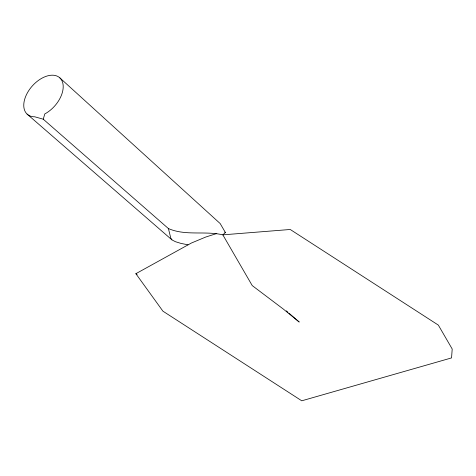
<?xml version="1.0" encoding="UTF-8"?>
<svg xmlns="http://www.w3.org/2000/svg" width="476" height="476" viewBox="0 0 476 476"><rect width="100%" height="100%" fill="white"/><g stroke="black" fill="none" stroke-linecap="round" stroke-linejoin="round"><path stroke-width="0.71" d="M43.262 119.202L44.792 113.937A24.419 15.024 -48.4 0 0 61.529 79.956A24.419 15.024 -48.4 0 0 29.827 89.036A24.419 15.024 -48.4 0 0 34.778 116.804L43.262 119.202L168.421 228.569C185.705 236.09 204.841 230.652 222.833 234.846L290.235 229.486L438.342 325.102L452.2 349.015L451.557 357.91L301.766 400.804L162.917 311.167L135.868 273.694L191.429 243.01L205.745 237.036L216.824 233.496M59.875 77.903L220.168 223.547L225.404 232.526L222.833 234.846L252.232 285.588L283.19 308.972L299.22 322.032L289.116 313.279M188.002 244.825L180.886 243.385L175.388 241.689L171.925 239.85L27.09 114.097M224.779 232.145L225.404 232.526M135.868 273.694L137.112 274.497M286.308 310.852L287.992 312.31M171.925 239.85L170.753 238L168.421 228.569"/></g></svg>
